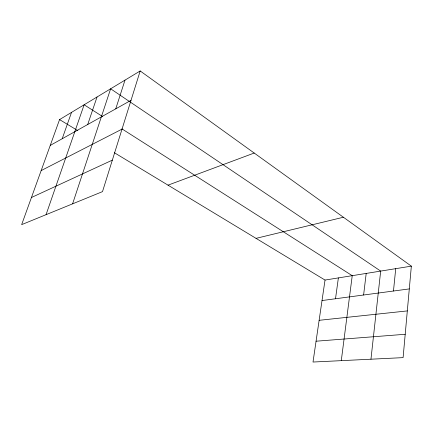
<?xml version="1.0" encoding="UTF-8"?>
<svg xmlns="http://www.w3.org/2000/svg" width="433" height="433" viewBox="0 0 433 433"><rect width="100%" height="100%" fill="white"/><g stroke="black" fill="none" stroke-linecap="round" stroke-linejoin="round"><path stroke-width="0.65" d="M140.189 70.963L102.502 191.63L21.65 224.64L59.565 119.595L140.189 70.963L411.35 266.149L403.101 357.631L313.01 362.037L325.026 280.059L114.328 152.697M393.473 291.019L395.719 268.671M370.957 359.206L380.677 271.09L110.632 88.792L72.598 203.84M363.606 295.003L366.194 273.429M341.285 360.657L352.235 275.675L121.965 128.888M335.505 298.754L338.379 277.91M115.752 108.845L124.996 80.127M87.71 124.504L97.03 96.997M46.055 214.676L84.132 104.775L102.735 116.629M62.195 138.744L71.532 112.374M50.244 145.418L131.02 100.321M41.157 170.591L122.025 129.126M31.441 197.508L112.336 160.14M168.026 185.156L254.214 153.038M256.033 238.356L343.407 217.242M325.026 280.059L411.35 266.149M322.022 300.551L409.299 288.908M319.126 320.312L407.312 310.916M316.063 341.209L405.207 334.276M59.565 119.595L77.859 130.652"/></g></svg>
